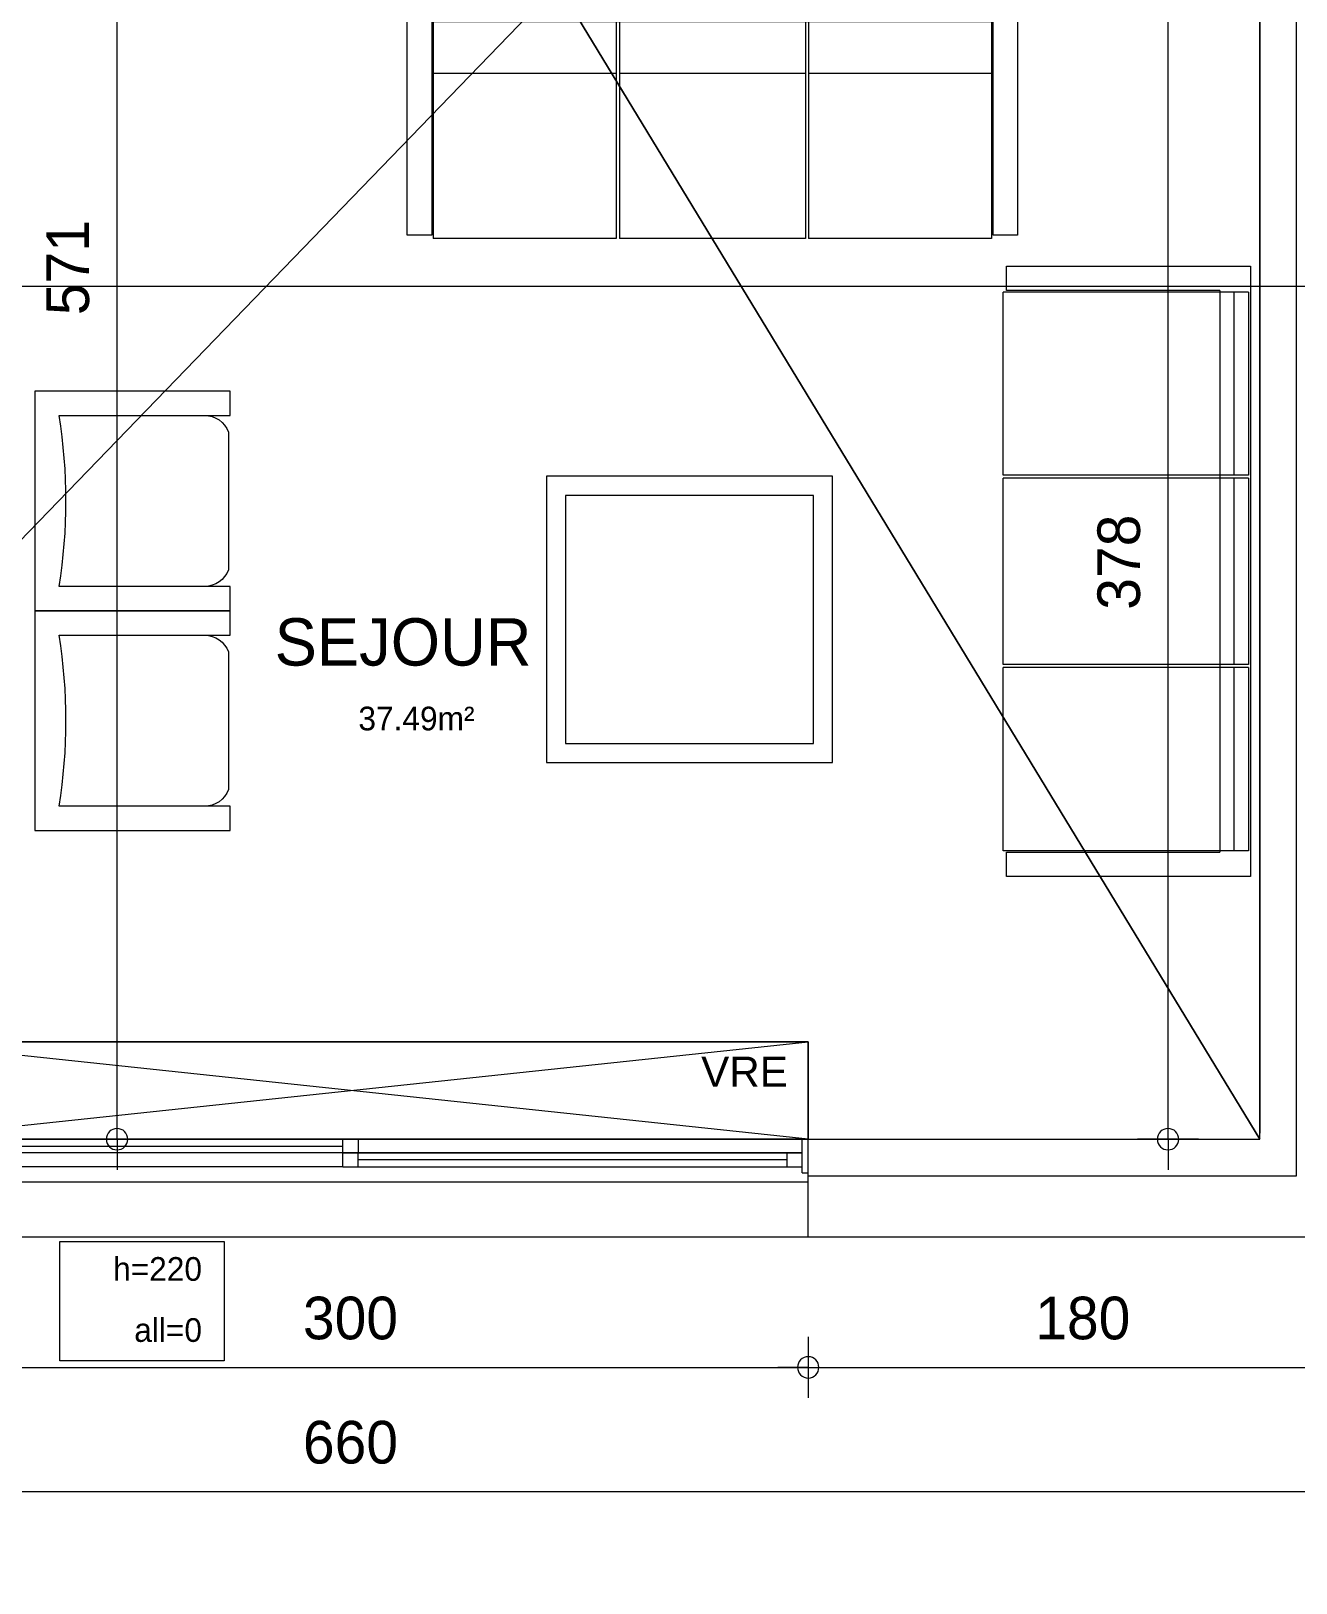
# Model space of a CAD drawing. Header units: metres. Extents: x -30.4 to 29.6, y -50.6 to 0.4.
# Drawn here: x -26.59 to -22.44, y -32.6 to -27.52 of the extents above; entities that cross this region are included whole.
import ezdxf
from ezdxf.enums import TextEntityAlignment as Align
from ezdxf.lldxf.tags import DXFTag

# ---------------------------------------------------------------- set-up
doc = ezdxf.new("R2010")
doc.units = ezdxf.units.M
doc.header["$MEASUREMENT"] = 0
for name, color, linetype in [('Calque commun', 7, 'Continuous'), ('Cotations', 7, 'Continuous'), ('Textes', 7, 'Continuous')]:
    doc.layers.add(name, color=color, linetype=linetype)
doc.styles.add('Arial4', font='arial.ttf', dxfattribs={"height": 0.098961})
doc.styles.add('Century Gothic', font='GOTHIC.TTF', dxfattribs={"height": 0.139636})
doc.styles.add('Century Gothic15', font='GOTHIC.TTF', dxfattribs={"height": 0.155151})
doc.styles.add('Century Gothic7', font='GOTHIC.TTF', dxfattribs={"height": 0.077575})
tags = doc.linetypes.add('DASHDOT2', pattern=[0.5, 0.25, -0.125, 0, -0.125]).pattern_tags.tags
tags[10:11] = [DXFTag(74, 4), DXFTag(75, 0), DXFTag(340, '0'), DXFTag(46, 1.0), DXFTag(50, 0.0), DXFTag(44, 0.0), DXFTag(45, 0.0)]
tags[8:9] = [DXFTag(74, 4), DXFTag(75, 0), DXFTag(340, '0'), DXFTag(46, 1.0), DXFTag(50, 0.0), DXFTag(44, 0.0), DXFTag(45, 0.0)]
tags[6:7] = [DXFTag(74, 4), DXFTag(75, 0), DXFTag(340, '0'), DXFTag(46, 1.0), DXFTag(50, 0.0), DXFTag(44, 0.0), DXFTag(45, 0.0)]
tags[4:5] = [DXFTag(74, 4), DXFTag(75, 0), DXFTag(340, '0'), DXFTag(46, 1.0), DXFTag(50, 0.0), DXFTag(44, 0.0), DXFTag(45, 0.0)]
tags = doc.linetypes.add('DOT2', pattern=[0.125, 0, -0.125]).pattern_tags.tags
tags[6:7] = [DXFTag(74, 4), DXFTag(75, 0), DXFTag(340, '0'), DXFTag(46, 1.0), DXFTag(50, 0.0), DXFTag(44, 0.0), DXFTag(45, 0.0)]
tags[4:5] = [DXFTag(74, 4), DXFTag(75, 0), DXFTag(340, '0'), DXFTag(46, 1.0), DXFTag(50, 0.0), DXFTag(44, 0.0), DXFTag(45, 0.0)]
tags = doc.linetypes.add('HIDDEN2', pattern=[0.1875, 0.125, -0.0625]).pattern_tags.tags
tags[6:7] = [DXFTag(74, 4), DXFTag(75, 0), DXFTag(340, '0'), DXFTag(46, 1.0), DXFTag(50, 0.0), DXFTag(44, 0.0), DXFTag(45, 0.0)]
tags[4:5] = [DXFTag(74, 4), DXFTag(75, 0), DXFTag(340, '0'), DXFTag(46, 1.0), DXFTag(50, 0.0), DXFTag(44, 0.0), DXFTag(45, 0.0)]

# ---------------------------------------------------------------- blocks, each defined once
blk = doc.blocks.new('Block17413')
at = {"layer": 'Calque commun', "color": 7, "linetype": 'Continuous', "lineweight": 9}
blk.add_line((-22.5588, -22.7707), (-22.5588, -31.1306), dxfattribs=at)
blk = doc.blocks.new('Block17414')
at = {"layer": 'Calque commun', "color": 7, "linetype": 'Continuous', "lineweight": 9}
for p, q in [((-28.5188, -31.1506), (-27.0388, -31.1506)), ((-24.0388, -31.1506), (-22.5588, -31.1506)), ((-28.6388, -31.2707), (-27.0388, -31.2707)), ((-24.0388, -31.2707), (-22.4388, -31.2707))]:
    blk.add_line(p, q, dxfattribs=at)
at = {"layer": 'Calque commun', "color": 7, "linetype": 'Continuous', "lineweight": 18}
for p, q in [((-28.8388, -31.4706), (-27.0388, -31.4706)), ((-24.0388, -31.4706), (-22.2388, -31.4706))]:
    blk.add_line(p, q, dxfattribs=at)
blk = doc.blocks.new('new7')
at = {"layer": 'Calque commun', "color": 5, "linetype": 'Continuous', "lineweight": 9}
blk.add_arc((0, 0), 0.5, 0, 359.99941, dxfattribs=at)
blk = doc.blocks.new('new8')
at = {"layer": 'Calque commun', "color": 5, "linetype": 'Continuous', "lineweight": 9}
blk.add_arc((0, 0), 0.5, 0, 359.99941, dxfattribs=at)
blk = doc.blocks.new('DimLine27372')
at = {"layer": 'Calque commun', "color": 5, "linetype": 'Continuous', "lineweight": 9}
for p, q in [((-28.8388, -32.2047, 0), (-28.8388, -32.4047, 0)), ((-22.2388, -32.4047, 0), (-22.2388, -32.2047, 0)), ((-28.8388, -32.3047, 0), (-28.9388, -32.3047, 0)), ((-28.8388, -32.3047, 0), (-22.2388, -32.3047, 0)), ((-22.2388, -32.3047, 0), (-22.1388, -32.3047, 0))]:
    blk.add_line(p, q, dxfattribs=at)
at = {"layer": 'Calque commun', "color": 5, "linetype": 'Continuous', "lineweight": 9, "xscale": 0.07000000029802322, "yscale": 0.07000000029802322, "zscale": 0.07000000029802322}
for name, p in [('new7', (-28.8388, -32.3047, 0)), ('new8', (-22.2388, -32.3047, 0))]:
    blk.add_blockref(name, p, dxfattribs=at)
at = {"layer": 'Calque commun', "color": 5, "linetype": 'Continuous', "lineweight": 9, "style": 'Century Gothic'}
blk.add_text('660', height=0.13964, dxfattribs=at).set_placement((-25.5388, -32.2547, 0), align=Align.BOTTOM_CENTER)
blk = doc.blocks.new('new21')
at = {"layer": 'Calque commun', "color": 5, "linetype": 'Continuous', "lineweight": 9}
blk.add_arc((0, 0), 0.5, 0, 359.99941, dxfattribs=at)
blk = doc.blocks.new('new22')
at = {"layer": 'Calque commun', "color": 5, "linetype": 'Continuous', "lineweight": 9}
blk.add_arc((0, 0), 0.5, 0, 359.99941, dxfattribs=at)
blk = doc.blocks.new('DimLine27629')
at = {"layer": 'Calque commun', "color": 5, "linetype": 'Continuous', "lineweight": 9}
for p, q in [((-27.0388, -31.7978), (-27.0388, -31.9978)), ((-24.0388, -31.7978), (-24.0388, -31.9978)), ((-27.0388, -31.8978), (-27.1388, -31.8978)), ((-27.0388, -31.8978), (-24.0388, -31.8978)), ((-24.0388, -31.8978), (-23.9388, -31.8978))]:
    blk.add_line(p, q, dxfattribs=at)
at = {"layer": 'Calque commun', "color": 5, "linetype": 'Continuous', "lineweight": 9, "xscale": 0.07000000029802322, "yscale": 0.07000000029802322, "zscale": 0.07000000029802322}
for name, p in [('new21', (-27.0388, -31.8978)), ('new22', (-24.0388, -31.8978))]:
    blk.add_blockref(name, p, dxfattribs=at)
at = {"layer": 'Calque commun', "color": 5, "linetype": 'Continuous', "lineweight": 9, "style": 'Century Gothic'}
blk.add_text('300', height=0.13964, dxfattribs=at).set_placement((-25.5388, -31.8478), align=Align.BOTTOM_CENTER)
blk = doc.blocks.new('new25')
at = {"layer": 'Calque commun', "color": 5, "linetype": 'Continuous', "lineweight": 9}
blk.add_arc((0, 0), 0.5, 0, 359.99941, dxfattribs=at)
blk = doc.blocks.new('new26')
at = {"layer": 'Calque commun', "color": 5, "linetype": 'Continuous', "lineweight": 9}
blk.add_arc((0, 0), 0.5, 0, 359.99941, dxfattribs=at)
blk = doc.blocks.new('DimLine27645')
at = {"layer": 'Calque commun', "color": 5, "linetype": 'Continuous', "lineweight": 9}
for p, q in [((-24.0388, -31.7978), (-24.0388, -31.9978)), ((-22.2388, -31.7978), (-22.2388, -31.9978)), ((-24.0388, -31.8978), (-24.1388, -31.8978)), ((-24.0388, -31.8978), (-22.2388, -31.8978)), ((-22.2388, -31.8978), (-22.1388, -31.8978))]:
    blk.add_line(p, q, dxfattribs=at)
at = {"layer": 'Calque commun', "color": 5, "linetype": 'Continuous', "lineweight": 9, "xscale": 0.07000000029802322, "yscale": 0.07000000029802322, "zscale": 0.07000000029802322}
for name, p in [('new25', (-24.0388, -31.8978)), ('new26', (-22.2388, -31.8978))]:
    blk.add_blockref(name, p, dxfattribs=at)
at = {"layer": 'Calque commun', "color": 5, "linetype": 'Continuous', "lineweight": 9, "style": 'Century Gothic'}
blk.add_text('180', height=0.13964, dxfattribs=at).set_placement((-23.1388, -31.8478), align=Align.BOTTOM_CENTER)
blk = doc.blocks.new('@PRES_1_$$_1-100')
at = {"layer": 'Calque commun', "color": 2, "linetype": 'Continuous', "lineweight": 9}
for p, q in [((0, 0.32), (1.525, 0.32)), ((0.02, 0.21), (0.02, 0.32)), ((0.07, 0.275), (0.07, 0.32)), ((1.475, 0.275), (1.475, 0.32)), ((1.525, 0.32), (1.525, 0.275)), ((1.525, 0.32), (1.525, 0.275)), ((2.98, 0.32), (1.525, 0.32)), ((2.98, 0.21), (2.98, 0.32)), ((3, 0.32), (2.98, 0.32)), ((1.525, 0.275), (0.02, 0.275)), ((1.475, 0.275), (2.98, 0.275)), ((2.98, 0.275), (1.475, 0.275)), ((1.475, 0.23), (1.475, 0.275)), ((1.525, 0.23), (1.525, 0.275)), ((2.93, 0.275), (2.93, 0.23)), ((0, 0.21), (0.02, 0.21)), ((1.475, 0.23), (0.02, 0.23)), ((1.475, 0.23), (2.98, 0.23)), ((2.98, 0.21), (3, 0.21))]:
    blk.add_line(p, q, dxfattribs=at)
at = {"layer": 'Calque commun', "color": 3, "linetype": 'Continuous', "lineweight": 9}
for p, q in [((0.07, 0.2975), (1.475, 0.2975)), ((2.93, 0.2525), (1.525, 0.2525))]:
    blk.add_line(p, q, dxfattribs=at)
at = {"layer": 'Calque commun', "color": 7, "linetype": 'Continuous', "lineweight": 9}
for p, q in [((0, 0.18), (3, 0.18)), ((0, 0), (3, 0))]:
    blk.add_line(p, q, dxfattribs=at)
blk = doc.blocks.new('@PRES_1_$$_1-101')
at = {"layer": 'Calque commun', "color": 0, "linetype": 'ByBlock', "lineweight": -2}
blk.add_line((0, 0), (0, 0.32), dxfattribs=at)
blk = doc.blocks.new('@PRES_1_$$_1-102')
at = {"layer": 'Calque commun', "color": 0, "linetype": 'ByBlock', "lineweight": -2}
blk.add_line((0, 0), (0, 0.32), dxfattribs=at)
blk = doc.blocks.new('INTER_2D_COMB34')
at = {"layer": 'Calque commun', "color": 0, "linetype": 'ByBlock', "lineweight": -2}
blk.add_blockref('@PRES_1_$$_1-100', (0, 0), dxfattribs=at)
at = {"layer": 'Calque commun', "color": 7, "linetype": 'Continuous', "lineweight": 9}
blk.add_blockref('@PRES_1_$$_1-101', (0, 0), dxfattribs=at)
at = {"layer": 'Calque commun', "color": 7, "linetype": 'Continuous', "lineweight": 9, "extrusion": (0, 0, -1), "xscale": -1, "yscale": -1, "zscale": -1, "rotation": -180}
blk.add_blockref('@PRES_1_$$_1-102', (-3, 0), dxfattribs=at)
blk = doc.blocks.new('PLACED_COMB34')
at = {"layer": 'Calque commun', "color": 0, "linetype": 'ByBlock', "lineweight": -2}
blk.add_blockref('INTER_2D_COMB34', (0, 0), dxfattribs=at)
blk = doc.blocks.new('sofa3-5')
at = {"layer": 'Calque commun', "color": 0, "linetype": 'ByBlock', "lineweight": -2}
for p, q in [((0, 0), (0, -0.8)), ((2, 0), (0, 0)), ((2, 0), (2, 0)), ((2, 0), (2, 0)), ((2, 0), (2, 0)), ((2, 0), (2, 0)), ((2, -0.8), (2, 0)), ((0.685, -0.0067), (0.085, -0.0067)), ((0.085, -0.0067), (0.085, -0.1)), ((0.685, -0.0067), (0.685, -0.1)), ((1.305, -0.0067), (0.695, -0.0067)), ((0.695, -0.0067), (0.695, -0.1)), ((1.305, -0.0067), (1.305, -0.1)), ((1.915, -0.0067), (1.315, -0.0067)), ((1.315, -0.0067), (1.315, -0.1)), ((1.915, -0.0067), (1.915, -0.1)), ((0.08, -0.1), (0.08, -0.1)), ((0.08, -0.1), (0.08, -0.1)), ((0.08, -0.1), (0.08, -0.1)), ((0.08, -0.1), (0.08, -0.1)), ((0.085, -0.1), (0.08, -0.1)), ((0.08, -0.74), (0.08, -0.1)), ((0.685, -0.054), (0.085, -0.054)), ((0.685, -0.1), (0.085, -0.1)), ((0.085, -0.1), (0.085, -0.14)), ((0.695, -0.1), (0.685, -0.1)), ((0.685, -0.1), (0.685, -0.14)), ((1.305, -0.054), (0.695, -0.054)), ((1.305, -0.1), (0.695, -0.1)), ((0.695, -0.1), (0.695, -0.14)), ((1.315, -0.1), (1.305, -0.1)), ((1.305, -0.1), (1.305, -0.14)), ((1.915, -0.054), (1.315, -0.054)), ((1.915, -0.1), (1.315, -0.1)), ((1.315, -0.1), (1.315, -0.14)), ((1.92, -0.1), (1.915, -0.1)), ((1.915, -0.1), (1.915, -0.14)), ((1.92, -0.1), (1.92, -0.1)), ((1.92, -0.1), (1.92, -0.1)), ((1.92, -0.1), (1.92, -0.1)), ((1.92, -0.1), (1.92, -0.1)), ((1.92, -0.1), (1.92, -0.74)), ((0.085, -0.11), (0.085, -0.11)), ((0.085, -0.11), (0.085, -0.11)), ((0.085, -0.14), (0.085, -0.81)), ((0.685, -0.11), (0.685, -0.11)), ((0.685, -0.11), (0.685, -0.11)), ((0.685, -0.14), (0.685, -0.81)), ((0.695, -0.11), (0.695, -0.11)), ((0.695, -0.11), (0.695, -0.11)), ((0.695, -0.14), (0.695, -0.81)), ((1.305, -0.11), (1.305, -0.11)), ((1.305, -0.11), (1.305, -0.11)), ((1.305, -0.14), (1.305, -0.81)), ((1.315, -0.11), (1.315, -0.11)), ((1.315, -0.11), (1.315, -0.11)), ((1.315, -0.14), (1.315, -0.81)), ((1.915, -0.11), (1.915, -0.11)), ((1.915, -0.11), (1.915, -0.11)), ((1.915, -0.14), (1.915, -0.81)), ((0.085, -0.27), (0.685, -0.27)), ((0.695, -0.27), (1.305, -0.27)), ((1.315, -0.27), (1.915, -0.27)), ((0.08, -0.76), (0.08, -0.74)), ((0.08, -0.8), (0.08, -0.76)), ((1.92, -0.74), (1.92, -0.76)), ((1.92, -0.76), (1.92, -0.8)), ((0, -0.8), (0, -0.8)), ((0, -0.8), (0, -0.8)), ((0, -0.8), (0.08, -0.8)), ((0.08, -0.8), (0.08, -0.8)), ((0.08, -0.8), (0.08, -0.8)), ((0.085, -0.81), (0.085, -0.81)), ((0.085, -0.81), (0.085, -0.81)), ((0.085, -0.81), (0.685, -0.81)), ((0.685, -0.81), (0.685, -0.81)), ((0.685, -0.81), (0.685, -0.81)), ((0.695, -0.81), (0.695, -0.81)), ((0.695, -0.81), (0.695, -0.81)), ((0.695, -0.81), (1.305, -0.81)), ((1.305, -0.81), (1.305, -0.81)), ((1.305, -0.81), (1.305, -0.81)), ((1.315, -0.81), (1.315, -0.81)), ((1.315, -0.81), (1.315, -0.81)), ((1.315, -0.81), (1.915, -0.81)), ((1.915, -0.81), (1.915, -0.81)), ((1.915, -0.81), (1.915, -0.81)), ((1.92, -0.8), (1.92, -0.8)), ((1.92, -0.8), (1.92, -0.8)), ((1.92, -0.8), (2, -0.8))]:
    blk.add_line(p, q, dxfattribs=at)
blk = doc.blocks.new('lrtbl3-5')
at = {"layer": 'Calque commun', "color": 0, "linetype": 'ByBlock', "lineweight": -2}
for p, q in [((0, 0), (0.6, 0)), ((0, -0.6), (0, 0)), ((0.6, 0), (0.6, -0.6)), ((0.04, -0.04), (0.56, -0.04)), ((0.04, -0.56), (0.04, -0.04)), ((0.56, -0.04), (0.56, -0.56)), ((0.56, -0.56), (0.04, -0.56)), ((0.6, -0.6), (0, -0.6))]:
    blk.add_line(p, q, dxfattribs=at)
blk = doc.blocks.new('armchr5')
at = {"layer": 'Calque commun', "color": 0, "linetype": 'ByBlock', "lineweight": -2}
for p, q in [((0, -0.8), (0, 0)), ((0, 0), (0.9, 0)), ((0.9, 0), (0.9, -0.8)), ((0.1, -0.1), (0.1, -0.8)), ((0.8, -0.8), (0.8, -0.1)), ((0.1, -0.8), (0, -0.8)), ((0.1679, -0.7933), (0.7321, -0.7933)), ((0.9, -0.8), (0.8, -0.8))]:
    blk.add_line(p, q, dxfattribs=at)
at = {"layer": 'Calque commun', "color": 0, "linetype": 'ByBlock', "lineweight": -2, "extrusion": (0, 0, -1)}
blk.add_arc((-0.45, 2.0941), 2.2218, 260.93654, 279.06347, dxfattribs=at)
at = {"layer": 'Calque commun', "color": 0, "linetype": 'ByBlock', "lineweight": -2}
for centre, start, end in [((0.2046, -0.6954), 179.77216, 249.452), ((0.6954, -0.6954), 290.54802, 0.22787)]:
    blk.add_arc(centre, 0.1046, start, end, dxfattribs=at)
blk = doc.blocks.new('xmodule1pcent 16-13')
at = {"layer": 'Calque commun', "color": 5, "linetype": 'Continuous', "lineweight": 9}
blk.add_arc((0, 0), 0.5, 0, 359.99941, dxfattribs=at)
blk = doc.blocks.new('xmodule1pcent 16-14')
at = {"layer": 'Calque commun', "color": 5, "linetype": 'Continuous', "lineweight": 9}
blk.add_arc((0, 0), 0.5, 0, 359.99941, dxfattribs=at)
blk = doc.blocks.new('DimLine55328-2')
at = {"layer": 'Calque commun', "color": 5, "linetype": 'Continuous', "lineweight": 9}
for p, q in [((18.9809, -22.4067), (18.9809, -22.3067)), ((19.0809, -22.4067), (18.8809, -22.4067)), ((18.9809, -26.1866), (18.9809, -22.4067)), ((19.0809, -26.1866), (18.8809, -26.1866)), ((18.9809, -26.1866), (18.9809, -26.2866))]:
    blk.add_line(p, q, dxfattribs=at)
at = {"layer": 'Calque commun', "color": 5, "linetype": 'Continuous', "lineweight": 9, "xscale": 0.07000000029802322, "yscale": 0.07000000029802322, "zscale": 0.07000000029802322, "rotation": 90}
for name, p in [('xmodule1pcent 16-14', (18.9809, -22.4067)), ('xmodule1pcent 16-13', (18.9809, -26.1866))]:
    blk.add_blockref(name, p, dxfattribs=at)
at = {"layer": 'Calque commun', "color": 5, "linetype": 'Continuous', "lineweight": 9, "style": 'Century Gothic'}
blk.add_text('378', height=0.13964, rotation=90, dxfattribs=at).set_placement((18.9309, -24.2966), align=Align.BOTTOM_CENTER)
blk = doc.blocks.new('xmodule1pcent 16-25')
at = {"layer": 'Calque commun', "color": 5, "linetype": 'Continuous', "lineweight": 9}
blk.add_arc((0, 0), 0.5, 0, 359.99941, dxfattribs=at)
blk = doc.blocks.new('DimLine55670-2')
at = {"layer": 'Calque commun', "color": 5, "linetype": 'Continuous', "lineweight": 9}
for p, q in [((15.5367, -26.1866), (15.5367, -20.4766)), ((15.6367, -26.1866), (15.4367, -26.1866)), ((15.5367, -26.1866), (15.5367, -26.2866))]:
    blk.add_line(p, q, dxfattribs=at)
at = {"layer": 'Calque commun', "color": 5, "linetype": 'Continuous', "lineweight": 9, "xscale": 0.07000000029802322, "yscale": 0.07000000029802322, "zscale": 0.07000000029802322, "rotation": 90}
blk.add_blockref('xmodule1pcent 16-25', (15.5367, -26.1866), dxfattribs=at)
at = {"layer": 'Calque commun', "color": 5, "linetype": 'Continuous', "lineweight": 9, "style": 'Century Gothic'}
blk.add_text('571', height=0.13964, rotation=90, dxfattribs=at).set_placement((15.4867, -23.3316), align=Align.BOTTOM_CENTER)
blk = doc.blocks.new('xmodule1pcent 16-63')
at = {"layer": 'Calque commun', "color": 21, "linetype": 'HIDDEN2', "lineweight": 9, "flags": 128}
blk.add_lwpolyline([(17.8015, -26.1866), (17.8015, -25.8673), (14.8015, -25.8673), (14.8015, -26.1866), (17.8015, -26.1866), (14.8015, -25.8673), (14.8015, -26.1866), (17.8015, -25.8673)], dxfattribs=at)
at = {"layer": 'Calque commun', "color": 5, "linetype": 'Continuous', "lineweight": 9}
for name in ['DimLine55670-2', 'DimLine55328-2']:
    blk.add_blockref(name, (0, 0), dxfattribs=at)
at = {"layer": 'Calque commun', "color": 8, "linetype": 'DOT2', "lineweight": 9, "extrusion": (0, 0, -1)}
blk.add_blockref('sofa3-5', (-18.4877, -22.4258), dxfattribs=at)
at = {"layer": 'Calque commun', "color": 8, "linetype": 'DOT2', "lineweight": 9, "extrusion": (0, 0, -1), "rotation": 89.99999999999999}
blk.add_blockref('sofa3-5', (-19.2509, -25.3266), dxfattribs=at)
at = {"layer": 'Calque commun', "color": 8, "linetype": 'DOT2', "lineweight": 9, "extrusion": (0, 0, -1)}
for name, p, xscale, yscale, zscale, rotation in [('armchr5', (-15.2669, -23.7359), 0.800000011920929, 0.800000011920929, 0.800000011920929, -90.00000000000001), ('lrtbl3-5', (-16.9437, -24.9528), 1.5625, 1.5625, 1.5625, 180), ('armchr5', (-15.2669, -24.4559), 0.800000011920929, 0.800000011920929, 0.800000011920929, -90.00000000000001)]:
    blk.add_blockref(name, p, dxfattribs=dict(at, xscale=xscale, yscale=yscale, zscale=zscale, rotation=rotation))
at = {"layer": 'Calque commun', "color": 9, "linetype": 'ByBlock', "lineweight": -2, "style": 'Century Gothic7'}
blk.add_text('37.49m²', height=0.07758, dxfattribs=at).set_placement((16.708, -24.7699), align=Align.TOP_RIGHT)
at = {"layer": 'Textes', "color": 5, "linetype": 'ByBlock', "lineweight": -2, "style": 'Century Gothic15'}
blk.add_text('SEJOUR', height=0.15515, dxfattribs=at).set_placement((16.0531, -24.4802), align=Align.TOP_LEFT)
at = {"layer": 'Calque commun', "color": 9, "linetype": 'Continuous', "lineweight": 18}
mesh = blk.add_polyface(dxfattribs=at)
corners = [(16.0315, -20.4766), (13.9816, -20.2866), (13.9816, -21.0066), (18.2659, -20.4766), (17.262, -21.3766), (18.2659, -21.3766), (16.9815, -22.4041), (16.9815, -21.654), (13.3216, -21.0066), (13.3216, -26.1866), (16.0315, -17.8266), (17.0395, -21.5019), (17.1586, -21.4553), (17.262, -21.4566), (19.2815, -22.4041), (19.2815, -26.1866), (13.3216, -20.2866), (13.3216, -17.8268)]
mesh.append_faces([[corners[k] for k in face] for face in [(3, 4, 5)]], dxfattribs={"vtx0": -1, "color": 9})
mesh.append_faces([[corners[k] for k in face] for face in [(0, 2, 7), (6, 2, 9), (0, 11, 4)]], dxfattribs={"vtx0": -1, "vtx1": -1, "vtx2": -1, "color": 9})
mesh.append_faces([[corners[k] for k in face] for face in [(0, 1, 2), (6, 9, 15), (0, 7, 11)]], dxfattribs={"vtx0": -1, "vtx2": -1, "color": 9})
mesh.append_faces([[corners[k] for k in face] for face in [(14, 6, 15), (16, 1, 17)]], dxfattribs={"vtx1": -1, "color": 9})
mesh.append_faces([[corners[k] for k in face] for face in [(6, 7, 2), (0, 10, 1), (11, 12, 4), (3, 0, 4), (10, 17, 1)]], dxfattribs={"vtx1": -1, "vtx2": -1, "color": 9})
mesh.append_faces([[corners[k] for k in face] for face in [(2, 8, 9), (12, 13, 4)]], dxfattribs={"vtx2": -1, "color": 9})

msp = doc.modelspace()

# ---------------------------------------------------------------- linework, layer by layer
at = {"layer": 'Calque commun', "color": 21, "linetype": 'HIDDEN2', "lineweight": 9, "flags": 128}
msp.add_lwpolyline([(-27.0388, -31.1506), (-27.0388, -30.8314), (-24.0388, -30.8314), (-24.0388, -31.1506), (-27.0388, -31.1506), (-24.0388, -30.8314), (-24.0388, -31.1506), (-27.0388, -30.8314)], dxfattribs=at)
at = {"layer": 'Calque commun', "color": 12, "linetype": 'Continuous', "lineweight": 18}
msp.add_polyline3d([(-24.0388, -31.4706, 0), (-24.0388, -31.2707, 0), (-22.4388, -31.2707, 0), (-22.4388, -22.6706, 0), (-23.4588, -22.6706, 0), (-23.4588, -22.4706, 0)], dxfattribs=at)
at = {"layer": 'Cotations', "color": 1, "linetype": 'DASHDOT2', "lineweight": 18}
msp.add_line((-29.3895, -28.3558), (-1.4089, -28.3558), dxfattribs=at)

# ---------------------------------------------------------------- block references
at = {"layer": 'Calque commun', "color": 0, "linetype": 'ByBlock', "lineweight": -2}
for name, p in [('Block17413', (0, 0)), ('xmodule1pcent 16-63', (-41.8403, -4.9638)), ('Block17414', (0, 0)), ('PLACED_COMB34', (-27.0388, -31.4706))]:
    msp.add_blockref(name, p, dxfattribs=at)
at = {"layer": 'Calque commun', "color": 5, "linetype": 'Continuous', "lineweight": 9}
for name in ['DimLine27629', 'DimLine27645', 'DimLine27372']:
    msp.add_blockref(name, (0, 0), dxfattribs=at)

# ---------------------------------------------------------------- texts
at = {"layer": 'Calque commun', "color": 5, "linetype": 'ByBlock', "lineweight": -2, "insert": (-26.0254, -31.5367), "char_height": 0.07758, "attachment_point": 3, "line_spacing_factor": 1.546883, "style": 'Century Gothic7'}
msp.add_mtext('h=220\\Pall=0', dxfattribs=at)
at = {"layer": 'Textes', "color": 5, "linetype": 'ByBlock', "lineweight": -2, "style": 'Arial4'}
msp.add_text('VRE', height=0.09896, dxfattribs=at).set_placement((-24.1054, -31.0084), align=Align.BOTTOM_RIGHT)

# ---------------------------------------------------------------- meshes
at = {"layer": 'Calque commun', "color": 7, "linetype": 'Continuous', "lineweight": 9}
mesh = msp.add_polyface(dxfattribs=at)
corners = [(29.6021, -8.6275), (-30.3979, -8.6275), (-30.3979, -50.6275), (29.6021, -50.6275)]
mesh.append_faces([[corners[k] for k in face] for face in [(0, 1, 2, 3)]], dxfattribs={"color": 7})
at = {"layer": 'Calque commun', "color": 11, "linetype": 'Continuous', "lineweight": 18}
mesh = msp.add_polyface(dxfattribs=at)
corners = [(-26.4912, -31.4859), (-25.9528, -31.4859), (-25.9528, -31.8766), (-26.4912, -31.8766)]
mesh.append_faces([[corners[k] for k in face] for face in [(0, 1, 2, 3)]], dxfattribs={"color": 11})

doc.saveas('drawing.dxf')
